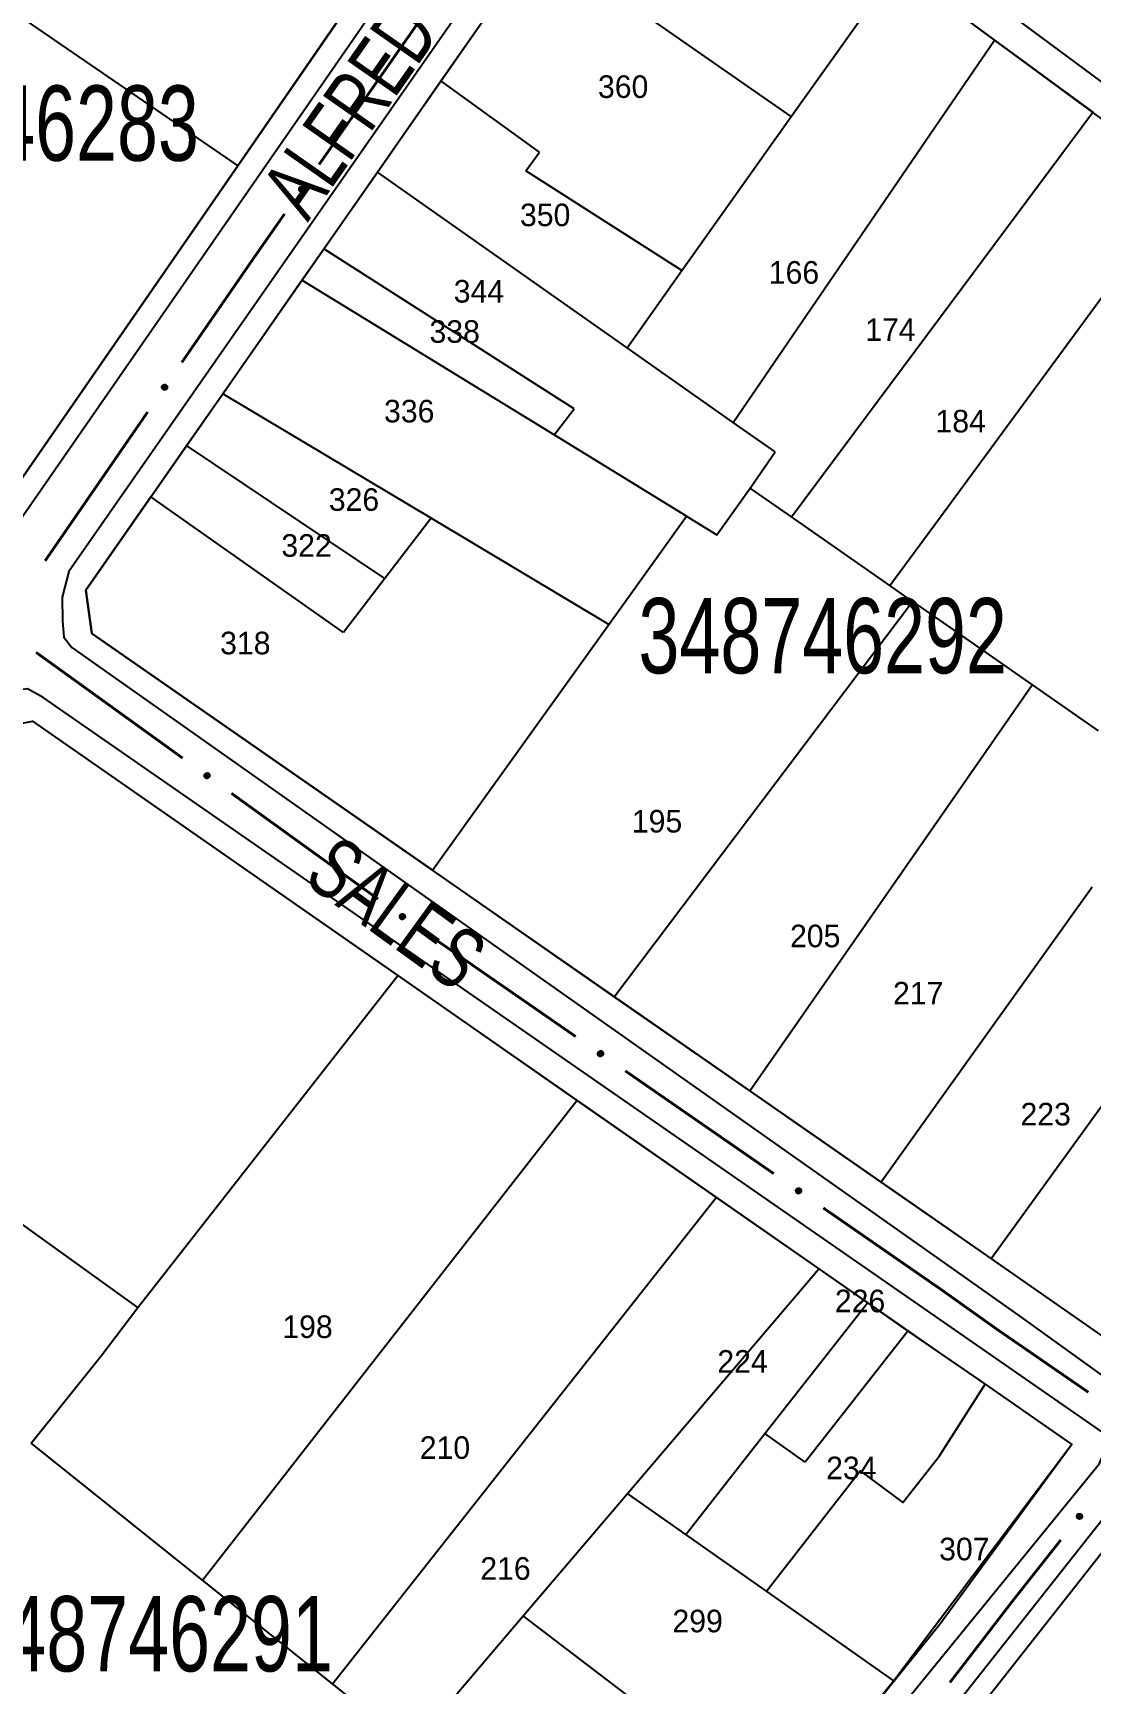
# Model space of a CAD drawing. Extents: x 199577 to 200882, y 4838726 to 4840156.
# Drawn here: x 199939.8 to 200010.1, y 4839416.7 to 4839526.4 of the extents above; entities that cross this region are included whole.
import ezdxf
from ezdxf.enums import TextEntityAlignment as Align

# ---------------------------------------------------------------- set-up
doc = ezdxf.new("R2010")
doc.units = 0
doc.header["$LTSCALE"] = 1.5
doc.header["$MEASUREMENT"] = 0
for name, color, linetype in [('CD_MALHA_LOTES', 7, 'CONTINUOUS'), ('CD_TXT_QUADRA', 2, 'CONTINUOUS'), ('RU-QUADRA', 210, 'CONTINUOUS'), ('SV-EIXO-RUA-PAV', 20, 'CONTINUOUS'), ('SV-RUA-PAVIM', 7, 'CONTINUOUS'), ('SV-TXT-RUA-PAV', 7, 'CONTINUOUS'), ('Th_NmrPorta', 1, 'CONTINUOUS')]:
    doc.layers.add(name, color=color, linetype=linetype)
doc.styles.add('ARIAL', font='ARIAL.SHX')

msp = doc.modelspace()

# ---------------------------------------------------------------- linework, layer by layer
at = {"layer": 'CD_MALHA_LOTES', "linetype": 'Continuous', "flags": 128}
for points in [[(199930.22, 4839533.43), (199953.39, 4839517.54)], [(199966.88, 4839523.17), (199974.71, 4839534.39)], [(199990.15, 4839520.82), (199997.18, 4839530.66)], [(200000, 4839528.58), (200003.66, 4839525.89)], [(199960.03, 4839527.15), (199953.39, 4839517.54)], [(199990.15, 4839520.82), (199980.2, 4839527.72)], [(200000, 4839520.54), (200003.66, 4839525.89)], [(200003.66, 4839525.89), (200010.18, 4839521.09)], [(199962.67, 4839517.12), (199966.88, 4839523.17)], [(199973.43, 4839518.45), (199966.88, 4839523.17)], [(199982.9, 4839510.58), (199990.15, 4839520.82)], [(199986.29, 4839500.49), (200000, 4839520.54)], [(200000, 4839507.41), (200010.18, 4839521.09)], [(199972.53, 4839517.21), (199973.43, 4839518.45)], [(199953.39, 4839517.54), (199935.95, 4839492.31)], [(199959.12, 4839512.03), (199962.67, 4839517.12)], [(199979.25, 4839505.45), (199962.67, 4839517.12)], [(199982.9, 4839510.58), (199972.53, 4839517.21)], [(200000, 4839494.13), (200016.43, 4839516.49)], [(199957.66, 4839509.93), (199959.12, 4839512.03)], [(199975.73, 4839501.39), (199959.12, 4839512.03)], [(199979.25, 4839505.45), (199982.9, 4839510.58)], [(199952.4, 4839502.39), (199957.66, 4839509.93)], [(199974.41, 4839499.66), (199957.66, 4839509.93)], [(199990.18, 4839494.21), (200000, 4839507.41)], [(199986.29, 4839500.49), (199979.25, 4839505.45)], [(199950, 4839498.95), (199952.4, 4839502.39)], [(199966.25, 4839494.12), (199952.4, 4839502.39)], [(199974.41, 4839499.66), (199975.73, 4839501.39)], [(199989.08, 4839498.53), (199986.29, 4839500.49)], [(199983.2, 4839494.27), (199974.41, 4839499.66)], [(199947.63, 4839495.54), (199950, 4839498.95)], [(199963.16, 4839490.11), (199950, 4839498.95)], [(199987.43, 4839496.13), (199989.08, 4839498.53)], [(199983.2, 4839494.27), (199985.22, 4839493.03), (199987.43, 4839496.13)], [(199990.18, 4839494.21), (199987.43, 4839496.13)], [(199947.63, 4839495.54), (199943.3, 4839489.34)], [(199960.41, 4839486.53), (199947.63, 4839495.54)], [(199966.25, 4839494.12), (199963.16, 4839490.11)], [(199978.04, 4839487.07), (199966.25, 4839494.12)], [(199978.04, 4839487.07), (199983.2, 4839494.27)], [(199996.71, 4839489.65), (199990.18, 4839494.21)], [(199996.71, 4839489.65), (200000, 4839494.13)], [(199963.16, 4839490.11), (199960.41, 4839486.53)], [(199998.21, 4839488.6), (199996.71, 4839489.65)], [(199943.3, 4839489.34), (199943.71, 4839486.47), (199966.33, 4839470.74)], [(199978.4, 4839462.34), (199998.21, 4839488.6)], [(199998.21, 4839488.6), (200000, 4839487.35)], [(200000, 4839487.35), (200006.16, 4839483.05)], [(199966.33, 4839470.74), (199978.04, 4839487.07)], [(200000, 4839474.2), (200006.16, 4839483.05)], [(200006.16, 4839483.05), (200010.54, 4839479.99)], [(199936.68, 4839480.04), (199939.76, 4839480.65), (199964.03, 4839463.74)], [(199987.4, 4839456.09), (200000, 4839474.2)], [(199978.4, 4839462.34), (199966.33, 4839470.74)], [(200010.15, 4839469.61), (200000, 4839455.44)], [(199946.76, 4839441.7), (199964.03, 4839463.74)], [(199964.03, 4839463.74), (199975.92, 4839455.45)], [(199987.4, 4839456.09), (199978.4, 4839462.34)], [(199946.76, 4839441.7), (199922.24, 4839459.32)], [(199996.12, 4839450.02), (199987.4, 4839456.09)], [(199951.06, 4839423.58), (199975.92, 4839455.45)], [(199975.92, 4839455.45), (199985.18, 4839449)], [(200000, 4839455.44), (199996.12, 4839450.02)], [(200003.43, 4839444.94), (200010.77, 4839455.07)], [(199959.69, 4839416.69), (199985.18, 4839449)], [(199985.18, 4839449), (199991.99, 4839444.26)], [(200003.43, 4839444.94), (199996.12, 4839450.02)], [(200013.66, 4839437.82), (200003.43, 4839444.94)], [(199979.27, 4839429.33), (199991.99, 4839444.26)], [(199991.99, 4839444.26), (199995.23, 4839442)], [(199944.32, 4839438.48), (199946.76, 4839441.7)], [(199988.41, 4839433.32), (199995.23, 4839442)], [(199995.23, 4839442), (199997.91, 4839440.13)], [(199997.91, 4839440.13), (199991.08, 4839431.41)], [(199997.91, 4839440.13), (200003.03, 4839436.61)], [(199939.68, 4839432.67), (199944.32, 4839438.48)], [(200000, 4839431.83), (200003.03, 4839436.61)], [(200003.03, 4839436.61), (200008.79, 4839432.59)], [(199951.06, 4839423.58), (199939.68, 4839432.67)], [(199983.15, 4839426.61), (199988.41, 4839433.32)], [(199991.08, 4839431.41), (199988.41, 4839433.32)], [(200008.79, 4839432.59), (199996.98, 4839416.89)], [(199988.51, 4839422.84), (199994.73, 4839430.84), (199997.56, 4839428.73), (200000, 4839431.83)], [(199972.35, 4839421.21), (199979.27, 4839429.33)], [(199983.15, 4839426.61), (199979.27, 4839429.33)], [(200001.54, 4839413.67), (200014.25, 4839429.81), (200032.17, 4839416.53)], [(199988.51, 4839422.84), (199983.15, 4839426.61)], [(199959.69, 4839416.69), (199951.06, 4839423.58)], [(199996.98, 4839416.89), (199988.51, 4839422.84)], [(199965.92, 4839413.66), (199972.35, 4839421.21)], [(199989.74, 4839407.95), (199972.35, 4839421.21)], [(199964.93, 4839412.5), (199959.69, 4839416.69)], [(199996.98, 4839416.89), (199989.74, 4839407.95)]]:
    msp.add_lwpolyline(points, dxfattribs=at)
at = {"layer": 'RU-QUADRA', "linetype": 'Continuous', "flags": 128}
for points in [[(199974.39, 4839547.94), (199929.76, 4839582.71), (199925.41, 4839582.84), (199884.64, 4839530.86), (199885.38, 4839527.5), (199935.95, 4839492.31)], [(200000, 4839447.33), (199943.71, 4839486.47), (199943.3, 4839489.34), (199980.61, 4839542.86), (200000, 4839528.58), (200053.82, 4839488.96), (200013.66, 4839437.82)], [(200000, 4839420.62), (199963.41, 4839375.21), (199897.39, 4839423.68), (199936.68, 4839480.04), (199939.76, 4839480.65), (200000, 4839438.68), (200003.03, 4839436.61), (200008.79, 4839432.59)], [(200000, 4839348.21), (199969.61, 4839370.15), (199969.46, 4839372.91), (200000, 4839411.71), (200001.54, 4839413.67), (200014.25, 4839429.81), (200032.17, 4839416.53), (200049.01, 4839404.03), (200078.47, 4839382.18), (200067.41, 4839366.75), (200063.62, 4839361.47), (200055.84, 4839350.62), (200052.86, 4839346.47), (200049.5, 4839341.79), (200047.3, 4839338.72), (200045.13, 4839335.7), (200042.95, 4839332.65), (200035.88, 4839322.79), (200034.92, 4839322.85), (200026.24, 4839329.14), (200021.72, 4839332.41), (200012.68, 4839338.96), (200004.11, 4839345.16)]]:
    msp.add_lwpolyline(points, close=True, dxfattribs=at)
at = {"layer": 'SV-EIXO-RUA-PAV', "const_width": 0.18}
for points in [[(199958.793511, 4839517.618917), (199965.66677, 4839527.455498)], [(199954.49, 4839511.46), (199956.502425, 4839514.340057)], [(199954.214013, 4839511.059342), (199954.49, 4839511.46)], [(199949.67582, 4839504.471109), (199954.214013, 4839511.059342)], [(199940.599435, 4839491.294644), (199947.406724, 4839501.176993)], [(199940.001281, 4839485.210206), (199949.732922, 4839478.189154)], [(199952.976802, 4839475.848804), (199962.708443, 4839468.827752)], [(199965.976121, 4839466.521072), (199975.842229, 4839459.690266)], [(199979.130932, 4839457.41333), (199988.99704, 4839450.582524)], [(199992.285743, 4839448.305588), (199999.685324, 4839443.182484)], [(199999.685324, 4839443.182484), (200000.05, 4839442.93)], [(200000.05, 4839442.93), (200003.308453, 4839440.609982)], [(200003.308453, 4839440.609982), (200003.8, 4839440.26)], [(200003.8, 4839440.26), (200009.889848, 4839436.061992)], [(200008.058318, 4839426.249503), (200004.960237, 4839422.324978)], [(200004.83, 4839422.16), (200000.691038, 4839416.777573)], [(200004.960237, 4839422.324978), (200004.83, 4839422.16)]]:
    msp.add_lwpolyline(points, dxfattribs=at)
at = {"layer": 'SV-EIXO-RUA-PAV'}
for points in [[(199957.475437, 4839515.924761), (199957.466216, 4839515.972792), (199957.468112, 4839516.015958), (199957.480056, 4839516.051506), (199957.498801, 4839516.080166), (199957.521281, 4839516.107327), (199957.549987, 4839516.129711), (199957.58735, 4839516.147497), (199957.635467, 4839516.157085), (199957.679559, 4839516.152237), (199957.715036, 4839516.142391), (199957.746046, 4839516.124566), (199957.772066, 4839516.102286), (199957.794331, 4839516.071699), (199957.811985, 4839516.033659), (199957.820456, 4839515.985042), (199957.818307, 4839515.942736), (199957.805851, 4839515.908656), (199957.787733, 4839515.877593), (199957.764451, 4839515.850139), (199957.736146, 4839515.82833), (199957.697813, 4839515.810623), (199957.649718, 4839515.802898), (199957.607498, 4839515.80456), (199957.573252, 4839515.816534), (199957.543072, 4839515.83506), (199957.515556, 4839515.857275), (199957.491854, 4839515.885195), (199957.475437, 4839515.924761)], [(199948.369111, 4839502.768172), (199948.359569, 4839502.81614), (199948.361176, 4839502.859318), (199948.372882, 4839502.894945), (199948.391435, 4839502.92373), (199948.413732, 4839502.95104), (199948.442288, 4839502.973615), (199948.479531, 4839502.991651), (199948.527583, 4839503.001561), (199948.571706, 4839502.997008), (199948.607248, 4839502.9874), (199948.638378, 4839502.969782), (199948.664546, 4839502.947677), (199948.687015, 4839502.91724), (199948.704923, 4839502.879319), (199948.713719, 4839502.83076), (199948.711853, 4839502.78844), (199948.699626, 4839502.754278), (199948.681716, 4839502.723094), (199948.658618, 4839502.695485), (199948.630459, 4839502.673487), (199948.592246, 4839502.655524), (199948.544203, 4839502.647478), (199948.501974, 4839502.648857), (199948.467648, 4839502.660601), (199948.437345, 4839502.678925), (199948.409681, 4839502.700956), (199948.385793, 4839502.728716), (199948.369111, 4839502.768172)], [(199951.302748, 4839477.192317), (199951.350913, 4839477.200812), (199951.394045, 4839477.198264), (199951.429409, 4839477.185784), (199951.457782, 4839477.166608), (199951.484601, 4839477.143721), (199951.506548, 4839477.11468), (199951.523768, 4839477.077053), (199951.532628, 4839477.028796), (199951.527114, 4839476.984783), (199951.516734, 4839476.949459), (199951.498442, 4839476.918721), (199951.475772, 4839476.893041), (199951.444852, 4839476.87124), (199951.40655, 4839476.854162), (199951.35781, 4839476.846427), (199951.315542, 4839476.849215), (199951.281654, 4839476.862184), (199951.250868, 4839476.880769), (199951.223769, 4839476.904463), (199951.202389, 4839476.933095), (199951.185264, 4839476.97169), (199951.178266, 4839477.019897), (199951.180566, 4839477.062087), (199951.193055, 4839477.096148), (199951.212035, 4839477.126044), (199951.234664, 4839477.153222), (199951.262938, 4839477.176499), (199951.302748, 4839477.192317)], [(199964.276301, 4839467.831833), (199964.324292, 4839467.841261), (199964.367466, 4839467.839551), (199964.403065, 4839467.827761), (199964.431805, 4839467.809139), (199964.459063, 4839467.786776), (199964.48157, 4839467.758167), (199964.499517, 4839467.720881), (199964.509313, 4839467.672806), (199964.504654, 4839467.628693), (199964.494962, 4839467.593174), (199964.47727, 4839467.562087), (199964.455102, 4839467.535972), (199964.424611, 4839467.513576), (199964.386648, 4839467.495757), (199964.338068, 4839467.487077), (199964.295753, 4839467.489044), (199964.26162, 4839467.501352), (199964.230479, 4839467.519337), (199964.202925, 4839467.5425), (199964.180994, 4839467.570711), (199964.163122, 4839467.608967), (199964.15519, 4839467.657029), (199964.15667, 4839467.699255), (199964.168496, 4839467.733552), (199964.186892, 4839467.763812), (199964.208989, 4839467.791423), (199964.236806, 4839467.815245), (199964.276301, 4839467.831833)], [(199977.431112, 4839458.724091), (199977.479103, 4839458.73352), (199977.522276, 4839458.73181), (199977.557875, 4839458.720019), (199977.586616, 4839458.701397), (199977.613873, 4839458.679035), (199977.63638, 4839458.650426), (199977.654327, 4839458.613139), (199977.664123, 4839458.565064), (199977.659464, 4839458.520952), (199977.649772, 4839458.485433), (199977.63208, 4839458.454346), (199977.609913, 4839458.42823), (199977.579422, 4839458.405834), (199977.541458, 4839458.388016), (199977.492879, 4839458.379335), (199977.450564, 4839458.381302), (199977.41643, 4839458.393611), (199977.38529, 4839458.411595), (199977.357736, 4839458.434759), (199977.335804, 4839458.462969), (199977.317933, 4839458.501225), (199977.310001, 4839458.549287), (199977.311481, 4839458.591514), (199977.323307, 4839458.625811), (199977.341703, 4839458.65607), (199977.363799, 4839458.683682), (199977.391616, 4839458.707504), (199977.431112, 4839458.724091)], [(199990.585922, 4839449.61635), (199990.633913, 4839449.625778), (199990.677087, 4839449.624068), (199990.712686, 4839449.612277), (199990.741427, 4839449.593656), (199990.768684, 4839449.571293), (199990.791191, 4839449.542684), (199990.809138, 4839449.505398), (199990.818934, 4839449.457323), (199990.814275, 4839449.41321), (199990.804583, 4839449.377691), (199990.786891, 4839449.346604), (199990.764723, 4839449.320489), (199990.734233, 4839449.298092), (199990.696269, 4839449.280274), (199990.647689, 4839449.271594), (199990.605374, 4839449.273561), (199990.571241, 4839449.285869), (199990.540101, 4839449.303853), (199990.512546, 4839449.327017), (199990.490615, 4839449.355228), (199990.472743, 4839449.393484), (199990.464811, 4839449.441546), (199990.466291, 4839449.483772), (199990.478117, 4839449.518069), (199990.496513, 4839449.548328), (199990.51861, 4839449.57594), (199990.546427, 4839449.599762), (199990.585922, 4839449.61635)], [(200009.47298, 4839427.863881), (200009.479384, 4839427.815393), (200009.474972, 4839427.772411), (200009.460975, 4839427.737621), (200009.44059, 4839427.710103), (200009.416564, 4839427.6843), (200009.386601, 4839427.663629), (200009.348264, 4839427.648053), (200009.299669, 4839427.641288), (200009.255935, 4839427.648701), (200009.221093, 4839427.660599), (200009.191175, 4839427.680203), (200009.1665, 4839427.703963), (200009.146057, 4839427.735797), (200009.130652, 4839427.774802), (200009.125032, 4839427.82383), (200009.129645, 4839427.865939), (200009.144068, 4839427.899234), (200009.163967, 4839427.929187), (200009.188812, 4839427.955236), (200009.218341, 4839427.975357), (200009.257641, 4839427.990797), (200009.306105, 4839427.995703), (200009.348156, 4839427.991581), (200009.381645, 4839427.97763), (200009.410693, 4839427.957375), (200009.436866, 4839427.933592), (200009.458899, 4839427.904338), (200009.47298, 4839427.863881)]]:
    msp.add_lwpolyline(points, close=True, dxfattribs=at)
for points in [[(199957.466216, 4839515.972792), (199957.549987, 4839516.129711)], [(199957.46719, 4839515.997404), (199957.531372, 4839516.110697)], [(199957.468112, 4839516.015958), (199957.521281, 4839516.107327)], [(199957.471477, 4839515.951128), (199957.564778, 4839516.1323)], [(199957.475437, 4839515.924761), (199957.58735, 4839516.147497)], [(199957.485602, 4839515.904637), (199957.610932, 4839516.148325)], [(199957.491854, 4839515.885195), (199957.635467, 4839516.157085)], [(199957.50653, 4839515.875031), (199957.654526, 4839516.151156)], [(199957.515556, 4839515.857275), (199957.679559, 4839516.152237)], [(199957.530586, 4839515.8499), (199957.692986, 4839516.144258)], [(199957.543072, 4839515.83506), (199957.715036, 4839516.142391)], [(199957.560004, 4839515.827679), (199957.731676, 4839516.130541)], [(199957.573252, 4839515.816534), (199957.746046, 4839516.124566)], [(199957.592993, 4839515.812951), (199957.757739, 4839516.110665)], [(199957.607498, 4839515.80456), (199957.772066, 4839516.102286)], [(199957.630672, 4839515.804934), (199957.781349, 4839516.082514)], [(199957.649718, 4839515.802898), (199957.794331, 4839516.071699)], [(199957.674711, 4839515.810784), (199957.801834, 4839516.04989)], [(199957.697813, 4839515.810623), (199957.811985, 4839516.033659)], [(199957.718183, 4839515.825353), (199957.812158, 4839516.002725)], [(199957.736146, 4839515.82833), (199957.820456, 4839515.985042)], [(199957.752263, 4839515.843156), (199957.816108, 4839515.958349)], [(199957.764451, 4839515.850139), (199957.818307, 4839515.942736)], [(199948.359569, 4839502.81614), (199948.442288, 4839502.973615)], [(199948.360379, 4839502.840758), (199948.423801, 4839502.954478)], [(199948.361176, 4839502.859318), (199948.413732, 4839502.95104)], [(199948.364975, 4839502.794512), (199948.457061, 4839502.976304)], [(199948.369111, 4839502.768172), (199948.479531, 4839502.991651)], [(199948.37941, 4839502.748116), (199948.503107, 4839502.992637)], [(199948.385793, 4839502.728716), (199948.527583, 4839503.001561)], [(199948.400537, 4839502.718651), (199948.546681, 4839502.99576)], [(199948.409681, 4839502.700956), (199948.571706, 4839502.997008)], [(199948.42476, 4839502.693681), (199948.585187, 4839502.989119)], [(199948.437345, 4839502.678925), (199948.607248, 4839502.9874)], [(199948.454326, 4839502.671658), (199948.623967, 4839502.975661)], [(199948.467648, 4839502.660601), (199948.638378, 4839502.969782)], [(199948.487413, 4839502.657151), (199948.650163, 4839502.95596)], [(199948.501974, 4839502.648857), (199948.664546, 4839502.947677)], [(199948.525145, 4839502.649386), (199948.673961, 4839502.927968)], [(199948.544203, 4839502.647478), (199948.687015, 4839502.91724)], [(199948.569143, 4839502.655531), (199948.694663, 4839502.895482)], [(199948.592246, 4839502.655524), (199948.704923, 4839502.879319)], [(199948.612517, 4839502.67039), (199948.705303, 4839502.848387)], [(199948.630459, 4839502.673487), (199948.713719, 4839502.83076)], [(199948.646477, 4839502.688421), (199948.709549, 4839502.804039)], [(199948.658618, 4839502.695485), (199948.711853, 4839502.78844)], [(199951.178266, 4839477.019897), (199951.444852, 4839476.87124)], [(199951.180566, 4839477.062087), (199951.475772, 4839476.893041)], [(199951.18059, 4839477.03891), (199951.455862, 4839476.884057)], [(199951.185264, 4839476.97169), (199951.40655, 4839476.854162)], [(199951.185774, 4839476.994788), (199951.422933, 4839476.864068)], [(199951.189175, 4839477.076463), (199951.484366, 4839476.90724)], [(199951.193055, 4839477.096148), (199951.498442, 4839476.918721)], [(199951.199685, 4839476.9511), (199951.375617, 4839476.854457)], [(199951.202389, 4839476.933095), (199951.35781, 4839476.846427)], [(199951.2044, 4839477.109226), (199951.504633, 4839476.932999)], [(199951.212035, 4839477.126044), (199951.516734, 4839476.949459)], [(199951.216971, 4839476.916755), (199951.331187, 4839476.851178)], [(199951.223769, 4839476.904463), (199951.315542, 4839476.849215)], [(199951.227062, 4839477.138305), (199951.518933, 4839476.971477)], [(199951.234664, 4839477.153222), (199951.527114, 4839476.984783)], [(199951.252554, 4839477.161978), (199951.526412, 4839477.009829)], [(199951.262938, 4839477.176499), (199951.532628, 4839477.028796)], [(199951.282473, 4839477.182458), (199951.524239, 4839477.053461)], [(199951.302748, 4839477.192317), (199951.523768, 4839477.077053)], [(199951.329172, 4839477.195878), (199951.508914, 4839477.099852)], [(199951.350913, 4839477.200812), (199951.506548, 4839477.11468)], [(199951.375507, 4839477.199466), (199951.487818, 4839477.13358)], [(199951.394045, 4839477.198264), (199951.484601, 4839477.143721)], [(199964.15519, 4839467.657029), (199964.424611, 4839467.513576)], [(199964.15667, 4839467.699255), (199964.455102, 4839467.535972)], [(199964.157144, 4839467.676083), (199964.435371, 4839467.526603)], [(199964.163122, 4839467.608967), (199964.386648, 4839467.495757)], [(199964.163184, 4839467.63207), (199964.402835, 4839467.505979)], [(199964.164999, 4839467.713796), (199964.463419, 4839467.550335)], [(199964.168496, 4839467.733552), (199964.47727, 4839467.562087)], [(199964.17794, 4839467.588661), (199964.355715, 4839467.495451)], [(199964.179584, 4839467.746848), (199964.483183, 4839467.576483)], [(199964.186892, 4839467.763812), (199964.494962, 4839467.593174)], [(199964.201678, 4839467.776362), (199964.496733, 4839467.615232)], [(199964.208989, 4839467.791423), (199964.504654, 4839467.628693)], [(199964.226706, 4839467.800526), (199964.503465, 4839467.653721)], [(199964.236806, 4839467.815245), (199964.509313, 4839467.672806)], [(199964.256221, 4839467.821582), (199964.500446, 4839467.697303)], [(199964.276301, 4839467.831833), (199964.499517, 4839467.720881)], [(199964.302651, 4839467.835906), (199964.484223, 4839467.743388)], [(199964.324292, 4839467.841261), (199964.48157, 4839467.758167)], [(199964.348908, 4839467.840393), (199964.462476, 4839467.7767)], [(199964.367466, 4839467.839551), (199964.459063, 4839467.786776)], [(199964.180994, 4839467.570711), (199964.338068, 4839467.487077)], [(199964.195889, 4839467.554658), (199964.311357, 4839467.49131)], [(199964.202925, 4839467.5425), (199964.295753, 4839467.489044)], [(199977.310001, 4839458.549287), (199977.579422, 4839458.405834)], [(199977.311481, 4839458.591514), (199977.609913, 4839458.42823)], [(199977.311955, 4839458.568341), (199977.590182, 4839458.418862)], [(199977.317933, 4839458.501225), (199977.541458, 4839458.388016)], [(199977.317995, 4839458.524328), (199977.557646, 4839458.398237)], [(199977.319809, 4839458.606054), (199977.61823, 4839458.442593)], [(199977.323307, 4839458.625811), (199977.63208, 4839458.454346)], [(199977.332751, 4839458.480919), (199977.510526, 4839458.38771)], [(199977.334395, 4839458.639107), (199977.637993, 4839458.468742)], [(199977.335804, 4839458.462969), (199977.492879, 4839458.379335)], [(199977.341703, 4839458.65607), (199977.649772, 4839458.485433)], [(199977.3507, 4839458.446916), (199977.466168, 4839458.383569)], [(199977.356489, 4839458.668621), (199977.651543, 4839458.50749)], [(199977.357736, 4839458.434759), (199977.450564, 4839458.381302)], [(199977.363799, 4839458.683682), (199977.659464, 4839458.520952)], [(199977.381516, 4839458.692784), (199977.658276, 4839458.54598)], [(199977.391616, 4839458.707504), (199977.664123, 4839458.565064)], [(199977.411031, 4839458.71384), (199977.655257, 4839458.589561)], [(199977.431112, 4839458.724091), (199977.654327, 4839458.613139)], [(199977.457461, 4839458.728165), (199977.639034, 4839458.635646)], [(199977.479103, 4839458.73352), (199977.63638, 4839458.650426)], [(199977.503718, 4839458.732651), (199977.617287, 4839458.668958)], [(199977.522276, 4839458.73181), (199977.613873, 4839458.679035)], [(199990.464811, 4839449.441546), (199990.734233, 4839449.298092)], [(199990.466291, 4839449.483772), (199990.764723, 4839449.320489)], [(199990.466765, 4839449.4606), (199990.744992, 4839449.31112)], [(199990.472743, 4839449.393484), (199990.696269, 4839449.280274)], [(199990.472805, 4839449.416587), (199990.712457, 4839449.290495)], [(199990.47462, 4839449.498313), (199990.77304, 4839449.334852)], [(199990.478117, 4839449.518069), (199990.786891, 4839449.346604)], [(199990.487561, 4839449.373177), (199990.665336, 4839449.279968)], [(199990.489206, 4839449.531365), (199990.792804, 4839449.361)], [(199990.490615, 4839449.355228), (199990.647689, 4839449.271594)], [(199990.496513, 4839449.548328), (199990.804583, 4839449.377691)], [(199990.505511, 4839449.339175), (199990.620978, 4839449.275827)], [(199990.511299, 4839449.560879), (199990.806354, 4839449.399748)], [(199990.512546, 4839449.327017), (199990.605374, 4839449.273561)], [(199990.51861, 4839449.57594), (199990.814275, 4839449.41321)], [(199990.536327, 4839449.585042), (199990.813087, 4839449.438238)], [(199990.546427, 4839449.599762), (199990.818934, 4839449.457323)], [(199990.565842, 4839449.606099), (199990.810067, 4839449.48182)], [(199990.585922, 4839449.61635), (199990.809138, 4839449.505398)], [(199990.612272, 4839449.620423), (199990.793844, 4839449.527904)], [(199990.633913, 4839449.625778), (199990.791191, 4839449.542684)], [(199990.658529, 4839449.624909), (199990.772098, 4839449.561217)], [(199990.677087, 4839449.624068), (199990.768684, 4839449.571293)], [(200009.218341, 4839427.975357), (200009.125032, 4839427.82383)], [(200009.188812, 4839427.955236), (200009.129645, 4839427.865939)], [(200009.257641, 4839427.990797), (200009.130652, 4839427.774802)], [(200009.201386, 4839427.961496), (200009.13093, 4839427.850223)], [(200009.236446, 4839427.97728), (200009.132284, 4839427.805693)], [(200009.280695, 4839427.989288), (200009.139839, 4839427.758006)], [(200009.306105, 4839427.995703), (200009.146057, 4839427.735797)], [(200009.325, 4839427.992559), (200009.158386, 4839427.724242)], [(200009.348156, 4839427.991581), (200009.1665, 4839427.703963)], [(200009.362146, 4839427.982358), (200009.180314, 4839427.694763)], [(200009.381645, 4839427.97763), (200009.191175, 4839427.680203)], [(200009.39422, 4839427.965731), (200009.205173, 4839427.6734)], [(200009.410693, 4839427.957375), (200009.221093, 4839427.660599)], [(200009.422292, 4839427.941832), (200009.242996, 4839427.657449)], [(200009.436866, 4839427.933592), (200009.255935, 4839427.648701)], [(200009.444841, 4839427.91534), (200009.280989, 4839427.648319)], [(200009.458899, 4839427.904338), (200009.299669, 4839427.641288)], [(200009.464007, 4839427.884563), (200009.324674, 4839427.648602)], [(200009.47298, 4839427.863881), (200009.348264, 4839427.648053)], [(200009.475395, 4839427.837328), (200009.371684, 4839427.661907)], [(200009.479384, 4839427.815393), (200009.386601, 4839427.663629)], [(200009.476975, 4839427.79088), (200009.406293, 4839427.681524)], [(200009.474972, 4839427.772411), (200009.416564, 4839427.6843)]]:
    msp.add_lwpolyline(points, dxfattribs=at)
at = {"layer": 'SV-RUA-PAVIM', "linetype": 'Continuous'}
msp.add_polyline3d([(199937.38, 4839491.78, 4.24), (199975.79, 4839547.2, 5.79), (199976.12, 4839548.32, 5.79), (199976, 4839548.85, 5.79), (199975.44, 4839549.63, 5.87), (199930.97, 4839584.39, 3.41), (199929.03, 4839584.84, 3.41), (199925.82, 4839584.8, 3.41), (199923.83, 4839584.04, 3.43), (199883.14, 4839532.74, 2.34), (199882.78, 4839531.14, 2.34), (199882.82, 4839528.38, 2.44), (199883.51, 4839526.7, 2.44), (199884.28, 4839525.6, 2.44), (199934.64, 4839490.88, 2.52), (199935.65, 4839490.75, 2.52), (199936.45, 4839490.88, 2.52)], close=True, dxfattribs=at)
for points in [[(200000, 4839531.11, 5.85), (199984.62, 4839542.51, 5.85), (199982.25, 4839544.39, 5.85), (199981.42, 4839544.88, 5.85), (199980.62, 4839544.91, 5.85), (199979.9, 4839544.71, 5.85), (199979.44, 4839544.06, 5.85), (199942.17, 4839490.59, 4.89), (199941.73, 4839488.88, 4.89), (199941.75, 4839487.3, 4.89), (199941.84, 4839486.22, 4.89), (199942.37, 4839485.53, 4.89), (200000, 4839444.89, 7.06)], [(200005.36, 4839441.1, 7.06), (200012.15, 4839436.21, 7.06), (200012.79, 4839435.91, 7.06), (200013.77, 4839436.05, 7.06), (200014.73, 4839436.26, 7.12), (200055.34, 4839487.98, 8.31), (200055.53, 4839489.15, 8.31), (200054.89, 4839490.45, 8.32), (200000, 4839531.11, 5.85)], [(200000, 4839440.92, 4.39), (199940.47, 4839482.21, 4.39), (199939.42, 4839482.78, 4.39), (199937.04, 4839482.45, 4.39), (199936.14, 4839481.79, 4.39), (199893.58, 4839426.63, 4.22), (199893.28, 4839425.13, 4.29), (199893.45, 4839424.07, 4.29), (199894.4, 4839422.88, 4.35), (199962.08, 4839373.33, 4.46), (199963.3, 4839373.6, 4.46), (199964.25, 4839374.17, 4.46), (199965.96, 4839375.95, 4.46), (199994.63, 4839411.68, 6.76), (200000, 4839418.28, 6.86)], [(200000, 4839444.89, 7.06), (200005.36, 4839441.1, 7.06)], [(200000, 4839418.28, 6.86), (200010.63, 4839431.34, 6.86), (200011.12, 4839432.52, 6.86), (200011.14, 4839433.19, 6.86), (200000, 4839440.92, 4.39)], [(200000, 4839413.92, 6.32), (200013.51, 4839431.03, 8.34), (200014.49, 4839431.26, 8.69), (200015.5, 4839431.47, 8.69), (200017.15, 4839430.1, 8.69), (200072.77, 4839388.54, 10), (200080.38, 4839383.15, 10), (200080.3, 4839382.13, 10), (200080.25, 4839381.16, 10), (200077.78, 4839377.85, 10), (200036.89, 4839321.69, 7.92), (200036.21, 4839321.05, 7.92), (200035.21, 4839320.89, 7.92), (200034.2, 4839320.78, 7.92), (200029.33, 4839324.39, 7.92), (200000, 4839345.98, 7.92)]]:
    msp.add_polyline3d(points, dxfattribs=at)

# ---------------------------------------------------------------- texts
at = {"layer": 'CD_TXT_QUADRA', "style": 'ARIAL', "width": 0.7}
for s, p in [('348746283', (199926.34, 4839517.87)), ('348746292', (199980.01, 4839483.82, 16.98)), ('348746291', (199935.24, 4839417.52))]:
    msp.add_text(s, height=5, dxfattribs=at).set_placement(p)
at = {"layer": 'SV-TXT-RUA-PAV', "style": 'ARIAL', "width": 0.7}
for s, rotation, p in [('ALFREDO', 55, (199958.04, 4839513.75)), ('SALES', 324, (199957.68, 4839469.99))]:
    msp.add_text(s, height=4, rotation=rotation, dxfattribs=at).set_placement(p)
at = {"layer": 'Th_NmrPorta', "color": 1}
for s, p in [('360', (199977.319166, 4839522.792502)), ('350', (199972.139166, 4839514.272502)), ('166', (199988.663401, 4839510.453814)), ('344', (199967.740384, 4839509.19853)), ('338', (199966.129744, 4839506.525435)), ('174', (199995.069278, 4839506.653718)), ('336', (199963.110384, 4839501.23853)), ('184', (199999.737968, 4839500.573563)), ('326', (199959.441219, 4839495.36321)), ('322', (199956.291219, 4839492.31321)), ('318', (199952.221219, 4839485.83321)), ('195', (199979.569992, 4839473.994523)), ('205', (199990.074865, 4839466.372696)), ('217', (199996.915039, 4839462.572599)), ('223', (200005.383825, 4839454.53811)), ('226', (199993.053365, 4839442.126587)), ('198', (199956.353349, 4839440.41577)), ('224', (199985.248797, 4839438.111313)), ('210', (199965.483349, 4839432.38577)), ('234', (199992.473442, 4839431.03375)), ('307', (199999.980366, 4839425.649086)), ('216', (199969.503349, 4839424.35577)), ('299', (199982.265574, 4839420.865903))]:
    msp.add_text(s, height=1.5, dxfattribs=at).set_placement(p, align=Align.MIDDLE_LEFT)

doc.saveas('drawing.dxf')
